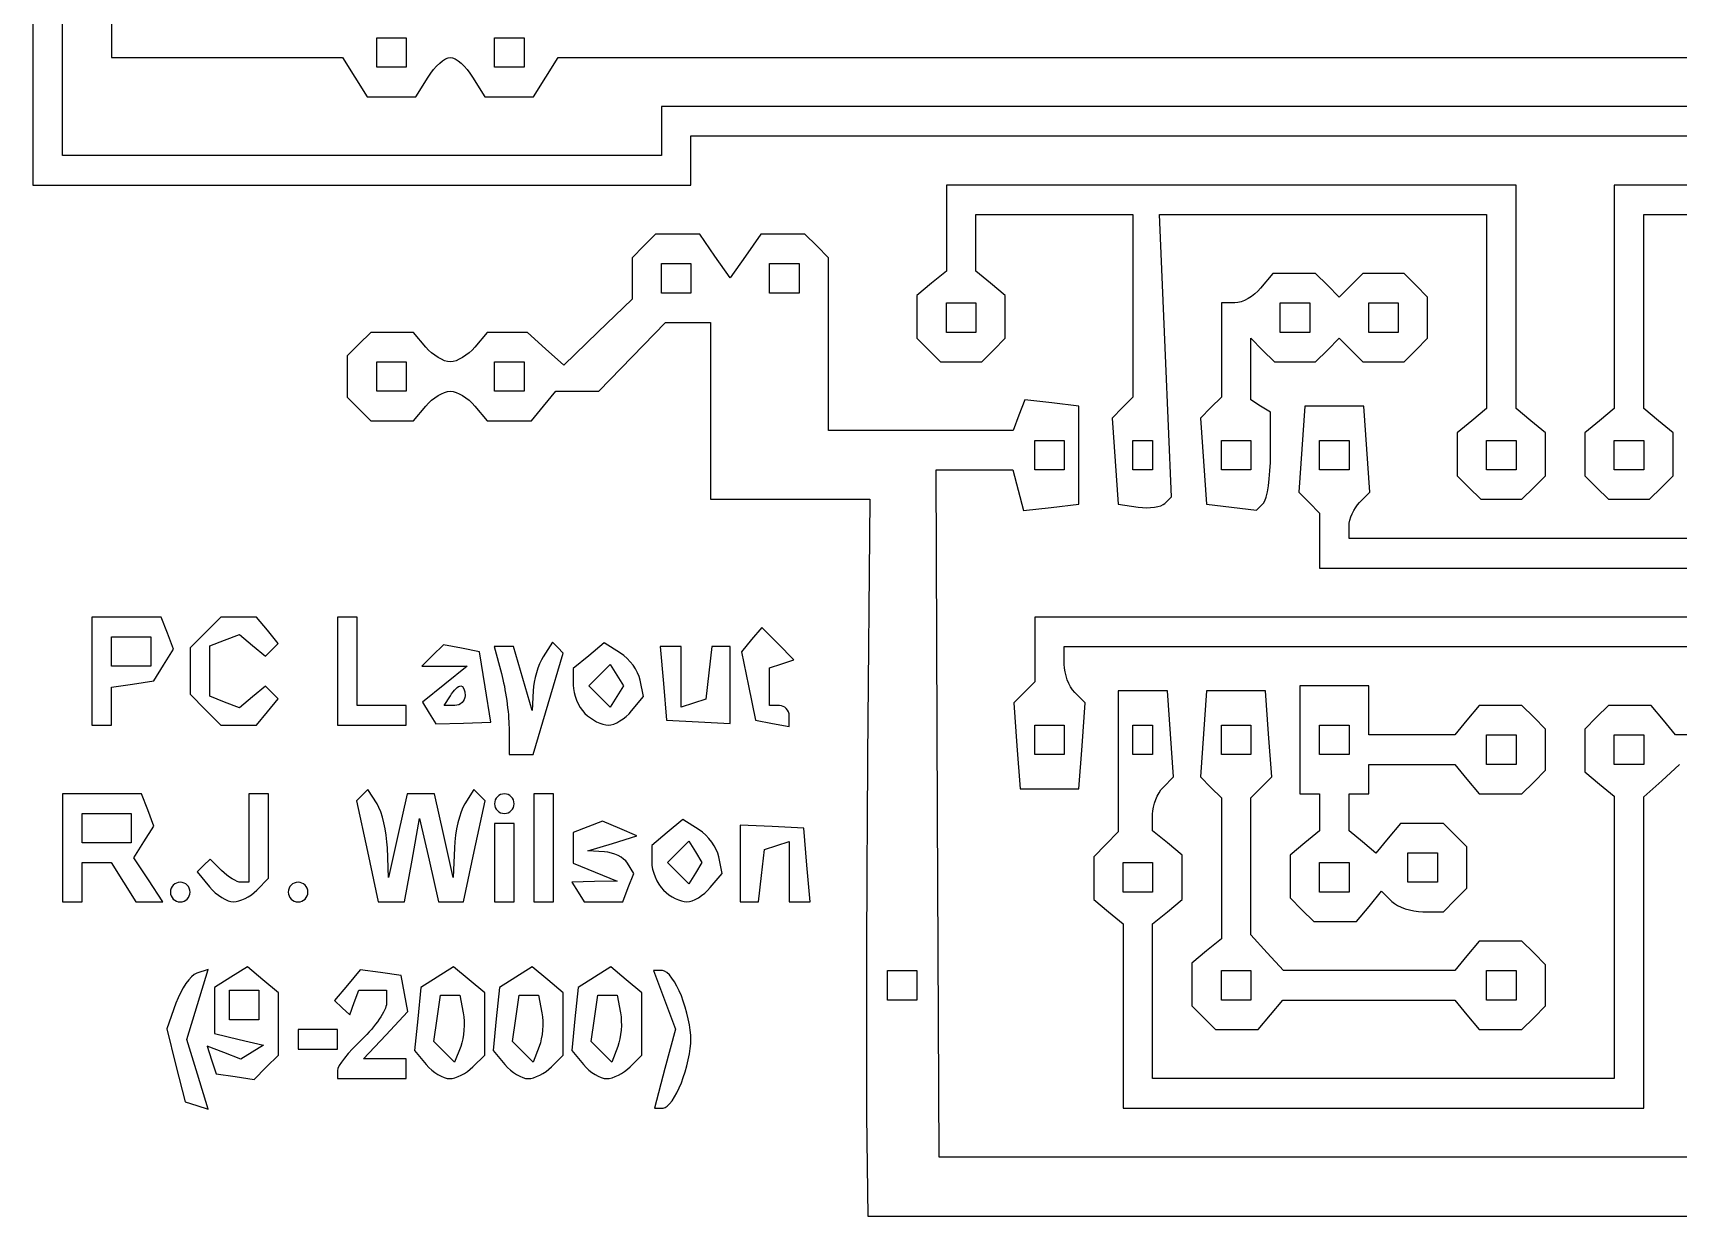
# Model space of a CAD drawing. Extents: x 0.07 to 5.4, y 0.01 to 3.17.
# Drawn here: x 0.067 to 1.928, y 0.061 to 1.4 of the extents above; entities that cross this region are included whole.
import ezdxf

# ---------------------------------------------------------------- set-up
doc = ezdxf.new("R2010")
doc.units = 0
doc.layers.get('0').update_dxf_attribs({"linetype": 'CONTINUOUS'})

msp = doc.modelspace()

# ---------------------------------------------------------------- linework, layer by layer
at = {"color": 7}
for points in [[(4.605845, 0.883358), (4.629178, 0.883358), (4.642511, 0.896691), (4.655845, 0.910024), (4.655845, 0.934219), (4.655845, 0.958414), (4.639178, 0.972246), (4.622511, 0.986079), (4.622511, 1.151385), (4.622511, 1.316691), (2.700289, 1.316691), (0.778067, 1.316691), (0.778067, 1.288913), (0.778067, 1.261135), (0.439178, 1.261135), (0.100289, 1.261135), (0.100289, 1.80558), (0.100289, 2.350024), (0.309678, 2.350024), (0.519067, 2.350024), (0.540234, 2.373521)], [(0.066956, 1.80558), (0.066956, 1.227802), (0.439178, 1.227802), (0.8114, 1.227802), (0.8114, 1.25558), (0.8114, 1.283358), (2.700289, 1.283358)], [(0.155845, 1.816691), (0.155845, 1.372246), (0.286505, 1.372246), (0.417166, 1.372246), (0.431044, 1.350024), (0.444922, 1.327802), (0.472511, 1.327802), (0.500101, 1.327802), (0.513979, 1.350024)], [(0.921705, 1.438913), (0.943422, 1.438913), (0.950289, 1.450024), (0.957156, 1.461135), (2.895389, 1.461135), (4.833622, 1.461135), (4.833622, 1.100024), (4.833622, 0.738913), (3.016956, 0.738913), (1.200289, 0.738913), (1.200289, 0.702246), (1.200289, 0.66558), (1.188465, 0.653756), (1.176642, 0.641932), (1.180132, 0.5932), (1.183622, 0.544469), (1.216956, 0.544469), (1.250289, 0.544469), (1.253779, 0.5932), (1.25727, 0.641932), (1.245446, 0.653756)], [(0.472511, 1.361135), (0.455845, 1.361135), (0.455845, 1.377802), (0.455845, 1.394469), (0.472511, 1.394469), (0.489178, 1.394469), (0.489178, 1.377802), (0.489178, 1.361135), (0.472511, 1.361135), (0.472511, 1.361135)], [(0.605845, 1.361135), (0.589178, 1.361135), (0.589178, 1.377802), (0.589178, 1.394469), (0.605845, 1.394469), (0.622511, 1.394469), (0.622511, 1.377802), (0.622511, 1.361135), (0.605845, 1.361135), (0.605845, 1.361135)], [(0.564377, 1.350024), (0.578255, 1.327802), (0.605845, 1.327802), (0.633434, 1.327802), (0.647312, 1.350024), (0.66119, 1.372246), (2.686295, 1.372246), (4.7114, 1.372246), (4.7114, 1.100024), (4.7114, 0.827802), (4.328067, 0.827802), (3.944733, 0.827802), (3.944733, 0.842246)], [(1.347579, 0.867684), (1.355065, 0.87517), (1.348169, 1.034819), (1.341274, 1.194469), (1.526337, 1.194469), (1.7114, 1.194469), (1.7114, 1.084718), (1.7114, 0.974967), (1.694733, 0.961135), (1.678067, 0.947303), (1.678067, 0.923108), (1.678067, 0.898913), (1.6914, 0.88558), (1.704733, 0.872246), (1.728067, 0.872246), (1.7514, 0.872246), (1.764733, 0.88558), (1.778067, 0.898913), (1.778067, 0.923108), (1.778067, 0.947303), (1.7614, 0.961135), (1.744733, 0.974967), (1.744733, 1.101385), (1.744733, 1.227802), (1.422511, 1.227802), (1.100289, 1.227802), (1.100289, 1.179162), (1.100289, 1.130523), (1.083622, 1.116691), (1.066956, 1.102859), (1.066956, 1.078664), (1.066956, 1.054469), (1.080289, 1.041135), (1.093622, 1.027802), (1.116956, 1.027802), (1.140289, 1.027802), (1.153622, 1.041135), (1.166956, 1.054469), (1.166956, 1.078664), (1.166956, 1.102859), (1.150289, 1.116691), (1.133622, 1.130523), (1.133622, 1.162496), (1.133622, 1.194469), (1.222511, 1.194469), (1.3114, 1.194469), (1.3114, 1.091135), (1.3114, 0.987802), (1.299576, 0.975978), (1.287753, 0.964155), (1.291243, 0.915423), (1.294733, 0.866691), (1.317413, 0.863444), (1.317413, 0.863444)], [(3.178067, 1.227802), (1.855845, 1.227802), (1.855845, 1.101385), (1.855845, 0.974967), (1.839178, 0.961135), (1.822511, 0.947303), (1.822511, 0.923108), (1.822511, 0.898913), (1.835845, 0.88558), (1.849178, 0.872246), (1.872511, 0.872246), (1.872511, 0.872246)], [(1.872511, 0.872246), (1.895845, 0.872246), (1.909178, 0.88558), (1.922511, 0.898913), (1.922511, 0.923108), (1.922511, 0.947303), (1.905845, 0.961135), (1.889178, 0.974967), (1.889178, 1.084718), (1.889178, 1.194469), (3.178067, 1.194469)], [(2.422511, 0.127802), (1.757311, 0.127802), (1.092112, 0.127802), (1.090372, 0.516691), (1.088632, 0.90558), (1.132053, 0.90558), (1.175475, 0.90558), (1.1815, 0.88254), (1.187525, 0.8595), (1.218907, 0.863095), (1.250289, 0.866691), (1.250289, 0.922246), (1.250289, 0.977802), (1.21967, 0.981324), (1.189052, 0.984846), (1.18237, 0.967435), (1.175689, 0.950024), (1.071322, 0.950024), (0.966956, 0.950024), (0.966956, 1.047802), (0.966956, 1.14558), (0.953622, 1.158913), (0.940289, 1.172246), (0.915363, 1.172246), (0.890438, 1.172246), (0.873141, 1.147552), (0.855845, 1.122857), (0.838548, 1.147552), (0.821251, 1.172246), (0.796326, 1.172246), (0.7714, 1.172246), (0.758067, 1.158913), (0.744733, 1.14558), (0.744733, 1.122204), (0.744733, 1.098828), (0.706089, 1.061372), (0.667444, 1.023916), (0.64688, 1.042526), (0.626317, 1.061135), (0.603552, 1.061135), (0.580788, 1.061135), (0.566956, 1.044469)], [(0.794733, 1.10558), (0.778067, 1.10558), (0.778067, 1.122246), (0.778067, 1.138913), (0.794733, 1.138913), (0.8114, 1.138913), (0.8114, 1.122246), (0.8114, 1.10558), (0.794733, 1.10558), (0.794733, 1.10558)], [(0.916956, 1.10558), (0.900289, 1.10558), (0.900289, 1.122246), (0.900289, 1.138913), (0.916956, 1.138913), (0.933622, 1.138913), (0.933622, 1.122246), (0.933622, 1.10558), (0.916956, 1.10558), (0.916956, 1.10558)], [(1.466956, 0.923443), (1.466956, 0.970935), (1.455845, 0.977802), (1.444733, 0.984669), (1.444733, 1.019569), (1.444733, 1.054469), (1.458067, 1.041135), (1.4714, 1.027802), (1.494733, 1.027802), (1.518067, 1.027802), (1.5314, 1.041135), (1.544733, 1.054469), (1.558067, 1.041135), (1.5714, 1.027802), (1.594733, 1.027802), (1.618067, 1.027802), (1.6314, 1.041135), (1.644733, 1.054469), (1.644733, 1.077802), (1.644733, 1.101135), (1.6314, 1.114469), (1.618067, 1.127802), (1.594733, 1.127802), (1.5714, 1.127802), (1.558067, 1.114469), (1.544733, 1.101135), (1.5314, 1.114469), (1.518067, 1.127802), (1.493872, 1.127802), (1.469677, 1.127802), (1.455845, 1.111135)], [(1.116956, 1.061135), (1.100289, 1.061135), (1.100289, 1.077802), (1.100289, 1.094469), (1.116956, 1.094469), (1.133622, 1.094469), (1.133622, 1.077802), (1.133622, 1.061135), (1.116956, 1.061135), (1.116956, 1.061135)], [(1.426706, 1.094469), (1.4114, 1.094469), (1.4114, 1.041135), (1.4114, 0.987802), (1.399576, 0.975978), (1.387753, 0.964155), (1.391243, 0.915423), (1.394733, 0.866691), (1.422927, 0.863403), (1.422927, 0.863403)], [(1.494733, 1.061135), (1.478067, 1.061135), (1.478067, 1.077802), (1.478067, 1.094469), (1.494733, 1.094469), (1.5114, 1.094469), (1.5114, 1.077802), (1.5114, 1.061135), (1.494733, 1.061135), (1.494733, 1.061135)], [(1.594733, 1.061135), (1.578067, 1.061135), (1.578067, 1.077802), (1.578067, 1.094469), (1.594733, 1.094469), (1.6114, 1.094469), (1.6114, 1.077802), (1.6114, 1.061135), (1.594733, 1.061135), (1.594733, 1.061135)], [(0.5114, 1.044469), (0.497568, 1.061135), (0.473373, 1.061135), (0.449178, 1.061135), (0.435845, 1.047802), (0.422511, 1.034469), (0.422511, 1.011135), (0.422511, 0.987802), (0.435845, 0.974469), (0.449178, 0.961135), (0.473373, 0.961135), (0.497568, 0.961135), (0.5114, 0.977802)], [(0.566956, 0.977802), (0.580788, 0.961135), (0.605845, 0.961135), (0.630901, 0.961135), (0.644733, 0.977802), (0.658566, 0.994469), (0.682803, 0.994469), (0.707041, 0.994469), (0.744733, 1.033358), (0.782426, 1.072246), (0.808024, 1.072246), (0.833622, 1.072246), (0.833622, 0.972246), (0.833622, 0.872246), (0.92362, 0.872246), (1.013617, 0.872246), (1.011235, 0.58058)], [(0.472511, 0.994469), (0.455845, 0.994469), (0.455845, 1.011135), (0.455845, 1.027802), (0.472511, 1.027802), (0.489178, 1.027802), (0.489178, 1.011135), (0.489178, 0.994469), (0.472511, 0.994469), (0.472511, 0.994469)], [(0.605845, 0.994469), (0.589178, 0.994469), (0.589178, 1.011135), (0.589178, 1.027802), (0.605845, 1.027802), (0.622511, 1.027802), (0.622511, 1.011135), (0.622511, 0.994469), (0.605845, 0.994469), (0.605845, 0.994469)], [(1.567668, 0.868515), (1.579492, 0.880338), (1.576002, 0.92907), (1.572511, 0.977802), (1.539178, 0.977802), (1.505845, 0.977802), (1.502354, 0.92907), (1.498864, 0.880338), (1.510687, 0.868515), (1.522511, 0.856691), (1.522511, 0.82558), (1.522511, 0.794469), (3.133622, 0.794469), (3.133622, 0.794469)], [(1.216956, 0.90558), (1.200289, 0.90558), (1.200289, 0.922246), (1.200289, 0.938913), (1.216956, 0.938913), (1.233622, 0.938913), (1.233622, 0.922246), (1.233622, 0.90558), (1.216956, 0.90558), (1.216956, 0.90558)], [(1.322511, 0.90558), (1.3114, 0.90558), (1.3114, 0.922246), (1.3114, 0.938913), (1.322511, 0.938913), (1.333622, 0.938913), (1.333622, 0.922246), (1.333622, 0.90558), (1.322511, 0.90558), (1.322511, 0.90558)], [(1.428067, 0.90558), (1.4114, 0.90558), (1.4114, 0.922246), (1.4114, 0.938913), (1.428067, 0.938913), (1.444733, 0.938913), (1.444733, 0.922246), (1.444733, 0.90558), (1.428067, 0.90558), (1.428067, 0.90558)], [(1.539178, 0.90558), (1.522511, 0.90558), (1.522511, 0.922246), (1.522511, 0.938913), (1.539178, 0.938913), (1.555845, 0.938913), (1.555845, 0.922246), (1.555845, 0.90558), (1.539178, 0.90558), (1.539178, 0.90558)], [(1.728067, 0.90558), (1.7114, 0.90558), (1.7114, 0.922246), (1.7114, 0.938913), (1.728067, 0.938913), (1.744733, 0.938913), (1.744733, 0.922246), (1.744733, 0.90558), (1.728067, 0.90558), (1.728067, 0.90558)], [(1.872511, 0.90558), (1.855845, 0.90558), (1.855845, 0.922246), (1.855845, 0.938913), (1.872511, 0.938913), (1.889178, 0.938913), (1.889178, 0.922246), (1.889178, 0.90558), (1.872511, 0.90558), (1.872511, 0.90558)], [(1.422927, 0.863403), (1.45112, 0.860115), (1.459038, 0.868033)], [(2.000289, 0.827802), (1.778067, 0.827802), (1.555845, 0.827802), (1.555845, 0.842246)], [(0.144733, 0.616691), (0.155845, 0.616691), (0.155845, 0.63814), (0.155845, 0.65959), (0.17971, 0.66314), (0.203575, 0.666691), (0.214811, 0.684625), (0.226048, 0.702559), (0.219073, 0.720736), (0.212098, 0.738913), (0.17286, 0.738913), (0.133622, 0.738913), (0.133622, 0.677802), (0.133622, 0.616691), (0.144733, 0.616691), (0.144733, 0.616691)], [(0.299722, 0.616691), (0.31979, 0.616691), (0.332165, 0.631602), (0.344541, 0.646513), (0.337326, 0.653728), (0.330111, 0.660943), (0.315342, 0.648685), (0.300572, 0.636427), (0.283764, 0.642877), (0.266956, 0.649327), (0.266956, 0.677802), (0.266956, 0.706277), (0.283764, 0.712727), (0.300572, 0.719177), (0.315342, 0.706919), (0.330111, 0.694661), (0.337326, 0.701876), (0.344541, 0.709091), (0.332165, 0.724002), (0.31979, 0.738913), (0.299722, 0.738913), (0.279654, 0.738913), (0.262194, 0.721453), (0.244733, 0.703992), (0.244733, 0.677802), (0.244733, 0.651612), (0.262194, 0.634151), (0.279654, 0.616691), (0.299722, 0.616691), (0.299722, 0.616691)], [(0.450289, 0.616691), (0.489178, 0.616691), (0.489178, 0.627802), (0.489178, 0.638913), (0.4614, 0.638913), (0.433622, 0.638913), (0.433622, 0.688913), (0.433622, 0.738913), (0.422511, 0.738913), (0.4114, 0.738913), (0.4114, 0.677802), (0.4114, 0.616691), (0.450289, 0.616691), (0.450289, 0.616691)], [(0.9114, 0.638913), (0.900289, 0.638913), (0.900289, 0.660209), (0.900289, 0.681506), (0.914079, 0.686102), (0.927868, 0.690699), (0.909627, 0.708941), (0.891385, 0.727182), (0.880027, 0.713497), (0.868669, 0.699812), (0.876588, 0.661096), (0.884506, 0.622381), (0.903509, 0.618721), (0.903509, 0.618721)], [(0.178067, 0.683358), (0.155845, 0.683358), (0.155845, 0.700024), (0.155845, 0.716691), (0.178067, 0.716691), (0.200289, 0.716691), (0.200289, 0.700024), (0.200289, 0.683358), (0.178067, 0.683358), (0.178067, 0.683358)], [(0.554023, 0.619073), (0.585149, 0.619958), (0.578661, 0.659871), (0.572173, 0.699784), (0.551718, 0.703724), (0.531262, 0.707663), (0.519109, 0.69551), (0.506956, 0.683358), (0.532631, 0.683358), (0.558306, 0.683358), (0.533085, 0.662935), (0.507864, 0.642512), (0.515381, 0.63035), (0.522897, 0.618188), (0.554023, 0.619074), (0.554023, 0.619073)], [(0.619303, 0.583358), (0.632761, 0.583358), (0.649821, 0.640803), (0.66688, 0.698248), (0.660758, 0.70437), (0.654636, 0.710492), (0.644299, 0.694147)], [(0.731776, 0.698189), (0.713263, 0.709847), (0.695665, 0.695242), (0.678067, 0.680637), (0.678067, 0.661997)], [(0.63279, 0.65558), (0.631618, 0.633358), (0.621191, 0.669469), (0.610765, 0.70558), (0.59976, 0.70558), (0.588755, 0.70558), (0.597034, 0.675024)], [(0.819733, 0.620435), (0.855845, 0.618624), (0.855845, 0.662102), (0.855845, 0.70558), (0.845471, 0.70558), (0.835098, 0.70558), (0.831583, 0.675881), (0.828067, 0.646182), (0.814178, 0.641622), (0.800289, 0.637061), (0.800289, 0.671321), (0.800289, 0.70558), (0.788507, 0.70558), (0.776725, 0.70558), (0.780174, 0.663913), (0.783622, 0.622246), (0.819733, 0.620435), (0.819733, 0.620435)], [(1.233622, 0.68558), (1.233622, 0.70558), (1.855845, 0.70558), (2.478067, 0.70558), (2.478067, 0.68558)], [(0.707924, 0.649056), (0.695845, 0.661135), (0.707924, 0.673215), (0.720003, 0.685294), (0.727468, 0.673215), (0.734934, 0.661135), (0.727468, 0.649056), (0.720003, 0.636977), (0.707924, 0.649056), (0.707924, 0.649056)], [(0.74429, 0.632824), (0.75768, 0.648957), (0.753984, 0.667744)], [(1.345446, 0.546292), (1.35727, 0.558116), (1.353779, 0.606848), (1.350289, 0.65558), (1.322511, 0.65558), (1.294733, 0.65558), (1.294733, 0.575711), (1.294733, 0.495841), (1.280845, 0.481822), (1.266956, 0.467802), (1.266956, 0.443607), (1.266956, 0.419412), (1.283622, 0.40558), (1.300289, 0.391748), (1.300289, 0.287553), (1.300289, 0.183358), (1.594733, 0.183358), (1.594733, 0.183358)], [(1.727205, 0.272246), (1.7514, 0.272246), (1.764733, 0.28558), (1.778067, 0.298913), (1.778067, 0.322246), (1.778067, 0.34558), (1.764733, 0.358913), (1.7514, 0.372246), (1.727205, 0.372246), (1.70301, 0.372246), (1.689178, 0.35558), (1.675346, 0.338913), (1.578428, 0.338913), (1.481511, 0.338913), (1.463122, 0.359232), (1.444733, 0.379552), (1.444733, 0.45701), (1.444733, 0.534469), (1.456557, 0.546292), (1.468381, 0.558116), (1.464891, 0.606848), (1.4614, 0.65558), (1.428067, 0.65558), (1.394733, 0.65558), (1.391243, 0.606848), (1.387753, 0.558116), (1.399576, 0.546292), (1.4114, 0.534469), (1.4114, 0.454718), (1.4114, 0.374967), (1.394733, 0.361135), (1.378067, 0.347303), (1.378067, 0.323108), (1.378067, 0.298913), (1.3914, 0.28558), (1.404733, 0.272246), (1.428929, 0.272246), (1.453124, 0.272246), (1.466956, 0.288913), (1.480788, 0.30558), (1.578067, 0.30558), (1.675346, 0.30558), (1.689178, 0.288913), (1.70301, 0.272246), (1.727205, 0.272246), (1.727205, 0.272246)], [(1.639178, 0.40558), (1.662511, 0.40558), (1.675845, 0.418913), (1.689178, 0.432246), (1.689178, 0.45558), (1.689178, 0.478913), (1.675845, 0.492246), (1.662511, 0.50558), (1.638316, 0.50558), (1.614121, 0.50558), (1.600175, 0.488776), (1.586229, 0.471972), (1.571037, 0.484581), (1.555845, 0.49719), (1.555845, 0.518051), (1.555845, 0.538913), (1.566956, 0.538913), (1.578067, 0.538913), (1.578067, 0.55558), (1.578067, 0.572246), (1.626706, 0.572246), (1.675346, 0.572246), (1.689178, 0.55558), (1.70301, 0.538913), (1.727205, 0.538913), (1.7514, 0.538913), (1.764733, 0.552246), (1.778067, 0.56558), (1.778067, 0.588913), (1.778067, 0.612246), (1.764733, 0.62558), (1.7514, 0.638913), (1.727205, 0.638913), (1.70301, 0.638913), (1.689178, 0.622246), (1.675346, 0.60558), (1.626706, 0.60558), (1.578067, 0.60558), (1.578067, 0.633358), (1.578067, 0.661135), (1.539178, 0.661135), (1.500289, 0.661135), (1.500289, 0.600024), (1.500289, 0.538913), (1.5114, 0.538913), (1.522511, 0.538913), (1.522511, 0.518051), (1.522511, 0.49719), (1.505845, 0.483358), (1.489178, 0.469525), (1.489178, 0.44533), (1.489178, 0.421135), (1.502511, 0.407802), (1.515845, 0.394469), (1.54004, 0.394469), (1.54004, 0.394469)], [(0.544078, 0.638913), (0.532311, 0.638913), (0.539178, 0.650024)], [(0.544078, 0.638913), (0.544078, 0.638913)], [(1.979427, 0.60558), (1.925232, 0.60558), (1.9114, 0.622246), (1.897568, 0.638913), (1.873373, 0.638913), (1.849178, 0.638913), (1.835845, 0.62558), (1.822511, 0.612246), (1.822511, 0.588051), (1.822511, 0.563856), (1.839178, 0.550024), (1.855845, 0.536192), (1.855845, 0.376442), (1.855845, 0.216691), (1.594733, 0.216691), (1.333622, 0.216691), (1.333622, 0.304219), (1.333622, 0.391748), (1.350289, 0.40558), (1.366956, 0.419412), (1.366956, 0.444469), (1.366956, 0.469525), (1.350289, 0.483358), (1.333622, 0.49719), (1.333622, 0.515829)], [(0.717817, 0.616691), (0.717817, 0.616691)], [(0.903509, 0.618721), (0.922511, 0.615061), (0.922511, 0.626987)], [(1.216956, 0.583358), (1.200289, 0.583358), (1.200289, 0.600024), (1.200289, 0.616691), (1.216956, 0.616691), (1.233622, 0.616691), (1.233622, 0.600024), (1.233622, 0.583358), (1.216956, 0.583358), (1.216956, 0.583358)], [(1.322511, 0.583358), (1.3114, 0.583358), (1.3114, 0.600024), (1.3114, 0.616691), (1.322511, 0.616691), (1.333622, 0.616691), (1.333622, 0.600024), (1.333622, 0.583358), (1.322511, 0.583358), (1.322511, 0.583358)], [(1.428067, 0.583358), (1.411401, 0.583358), (1.411401, 0.600024), (1.411401, 0.616691), (1.428067, 0.616691), (1.444734, 0.616691), (1.444734, 0.600024), (1.444734, 0.583358), (1.428067, 0.583358), (1.428067, 0.583358)], [(1.539177, 0.583358), (1.522511, 0.583358), (1.522511, 0.600024), (1.522511, 0.616691), (1.539177, 0.616691), (1.555844, 0.616691), (1.555844, 0.600024), (1.555844, 0.583358), (1.539177, 0.583358), (1.539177, 0.583358)], [(0.605579, 0.613913), (0.605844, 0.583358), (0.619303, 0.583358), (0.619303, 0.583358)], [(1.728066, 0.572246), (1.7114, 0.572246), (1.7114, 0.588913), (1.7114, 0.60558), (1.728066, 0.60558), (1.744733, 0.60558), (1.744733, 0.588913), (1.744733, 0.572246), (1.728066, 0.572246), (1.728066, 0.572246)], [(1.872511, 0.572246), (1.855845, 0.572246), (1.855845, 0.588913), (1.855845, 0.60558), (1.872511, 0.60558), (1.889178, 0.60558), (1.889178, 0.588913), (1.889178, 0.572246), (1.872511, 0.572246), (1.872511, 0.572246)], [(1.594733, 0.183358), (1.889178, 0.183358), (1.889178, 0.359413), (1.889178, 0.535469), (1.909497, 0.553858), (1.929817, 0.572246)], [(0.456279, 0.52748), (0.445942, 0.543825), (0.439552, 0.537435), (0.433161, 0.531045), (0.445424, 0.473868), (0.457686, 0.416691), (0.472455, 0.416691), (0.487225, 0.416691), (0.495839, 0.463913), (0.504453, 0.511135), (0.515061, 0.463913), (0.525669, 0.416691), (0.539836, 0.416691), (0.539836, 0.416691)], [(0.539836, 0.416691), (0.554003, 0.416691), (0.566265, 0.473868), (0.578528, 0.531045), (0.572138, 0.537435), (0.565747, 0.543825), (0.555411, 0.52748)], [(0.198684, 0.416691), (0.213956, 0.416691), (0.197577, 0.441691), (0.181198, 0.466691), (0.192512, 0.484625), (0.203826, 0.502559), (0.19685, 0.520736), (0.189875, 0.538913), (0.145082, 0.538913), (0.100289, 0.538913), (0.100289, 0.477802), (0.100289, 0.416691), (0.1114, 0.416691), (0.122511, 0.416691), (0.122511, 0.438913), (0.122511, 0.461135), (0.139084, 0.461135), (0.155656, 0.461135), (0.169534, 0.438913), (0.183412, 0.416691), (0.198684, 0.416691), (0.198684, 0.416691)], [(0.320289, 0.430024), (0.333622, 0.443358), (0.333622, 0.491135), (0.333622, 0.538913), (0.322511, 0.538913), (0.3114, 0.538913), (0.3114, 0.488913), (0.3114, 0.438913), (0.302511, 0.438913)], [(0.543714, 0.477802), (0.542354, 0.444469), (0.531779, 0.491691), (0.521203, 0.538913), (0.505845, 0.538913), (0.490486, 0.538913), (0.479911, 0.491691), (0.469335, 0.444469), (0.467975, 0.477802)], [(0.644733, 0.416691), (0.655845, 0.416691), (0.655845, 0.477802), (0.655845, 0.538913), (0.644733, 0.538913), (0.633622, 0.538913), (0.633622, 0.477802), (0.633622, 0.416691), (0.644733, 0.416691), (0.644733, 0.416691)], [(0.150289, 0.483358), (0.122511, 0.483358), (0.122511, 0.500024), (0.122511, 0.516691), (0.150289, 0.516691), (0.178067, 0.516691), (0.178067, 0.500024), (0.178067, 0.483358), (0.150289, 0.483358), (0.150289, 0.483358)], [(0.600289, 0.416691), (0.6114, 0.416691), (0.6114, 0.461135), (0.6114, 0.50558), (0.600289, 0.50558), (0.589178, 0.50558), (0.589178, 0.461135), (0.589178, 0.416691), (0.600289, 0.416691), (0.600289, 0.416691)], [(0.600289, 0.516691), (0.600289, 0.516691)], [(0.713522, 0.473354), (0.694733, 0.474462), (0.722511, 0.482936), (0.750289, 0.49141), (0.730845, 0.499684), (0.7114, 0.507958), (0.694733, 0.501562), (0.678067, 0.495166), (0.678067, 0.477793), (0.678067, 0.460419), (0.703067, 0.450371), (0.728067, 0.440322), (0.702411, 0.439617), (0.676755, 0.438913), (0.683622, 0.427802), (0.690489, 0.416691), (0.712405, 0.416691), (0.712405, 0.416691)], [(0.820665, 0.498189), (0.802152, 0.509847), (0.784554, 0.495242), (0.766956, 0.480637), (0.766956, 0.461997)], [(0.934293, 0.416691), (0.946075, 0.416691), (0.942626, 0.458358), (0.939178, 0.500024), (0.903067, 0.501835), (0.866956, 0.503646), (0.866956, 0.460169), (0.866956, 0.416691), (0.877329, 0.416691), (0.887702, 0.416691), (0.891218, 0.44639), (0.894733, 0.476088), (0.908622, 0.480649), (0.922511, 0.485209), (0.922511, 0.45095), (0.922511, 0.416691), (0.934293, 0.416691), (0.934293, 0.416691)], [(0.796813, 0.449056), (0.784733, 0.461135), (0.796813, 0.473215), (0.808892, 0.485294), (0.816357, 0.473215), (0.823823, 0.461135), (0.816357, 0.449056), (0.808892, 0.436977), (0.796813, 0.449056), (0.796813, 0.449056)], [(0.833179, 0.432824), (0.846568, 0.448957), (0.842873, 0.467744)], [(1.639177, 0.438913), (1.622511, 0.438913), (1.622511, 0.45558), (1.622511, 0.472246), (1.639177, 0.472246), (1.655844, 0.472246), (1.655844, 0.45558), (1.655844, 0.438913), (1.639177, 0.438913), (1.639177, 0.438913)], [(0.280474, 0.452061), (0.267326, 0.465209), (0.260002, 0.457885), (0.252678, 0.450561), (0.266733, 0.433626)], [(0.712405, 0.416691), (0.73432, 0.416691), (0.740511, 0.432825), (0.746703, 0.44896), (0.739507, 0.460603)], [(1.316956, 0.427802), (1.300289, 0.427802), (1.300289, 0.444469), (1.300289, 0.461135), (1.316956, 0.461135), (1.333622, 0.461135), (1.333622, 0.444469), (1.333622, 0.427802), (1.316956, 0.427802), (1.316956, 0.427802)], [(1.539177, 0.427802), (1.522511, 0.427802), (1.522511, 0.444469), (1.522511, 0.461135), (1.539177, 0.461135), (1.555844, 0.461135), (1.555844, 0.444469), (1.555844, 0.427802), (1.539177, 0.427802), (1.539177, 0.427802)], [(1.54004, 0.394469), (1.564235, 0.394469), (1.578458, 0.411606), (1.592681, 0.428744), (1.604263, 0.417162)], [(0.233622, 0.416691), (0.233622, 0.416691)], [(0.293872, 0.416691), (0.293872, 0.416691)], [(0.366956, 0.416691), (0.366956, 0.416691)], [(0.806706, 0.416691), (0.806706, 0.416691)], [(0.252225, 0.186334), (0.265272, 0.182067), (0.253138, 0.221601), (0.241005, 0.261135), (0.253138, 0.300669), (0.265272, 0.340204), (0.252225, 0.335873)], [(0.295734, 0.219043), (0.317215, 0.215839), (0.330974, 0.229598), (0.344733, 0.243358), (0.344733, 0.278664), (0.344733, 0.31397), (0.327135, 0.328575), (0.309537, 0.34318), (0.291024, 0.331502), (0.272511, 0.319825), (0.272511, 0.293759), (0.272511, 0.267693), (0.300177, 0.261162), (0.327843, 0.254631), (0.315069, 0.246736), (0.302294, 0.238841), (0.283109, 0.246203), (0.263923, 0.253565), (0.269088, 0.237906), (0.274252, 0.222246), (0.295734, 0.219043), (0.295734, 0.219043)], [(0.450289, 0.216691), (0.489178, 0.216691), (0.489178, 0.227802), (0.489178, 0.238913), (0.465019, 0.238913), (0.44086, 0.238913), (0.466024, 0.2657), (0.491189, 0.292486), (0.487292, 0.312922), (0.483395, 0.333358), (0.460314, 0.336672), (0.437233, 0.339985), (0.422733, 0.322514), (0.408233, 0.305043), (0.416893, 0.296978), (0.425554, 0.288913), (0.430514, 0.302802), (0.435474, 0.316691), (0.451215, 0.316691), (0.466956, 0.316691), (0.466956, 0.301961)], [(0.564733, 0.230024), (0.578067, 0.243358), (0.578067, 0.278664), (0.578067, 0.31397), (0.560469, 0.328575), (0.542871, 0.34318), (0.524358, 0.331593), (0.505845, 0.320005), (0.502309, 0.284289), (0.498773, 0.248573), (0.512002, 0.232632)], [(0.653622, 0.230024), (0.666956, 0.243358), (0.666956, 0.278664), (0.666956, 0.31397), (0.649358, 0.328575), (0.63176, 0.34318), (0.613247, 0.331593), (0.594733, 0.320005), (0.591198, 0.284289), (0.587662, 0.248573), (0.600891, 0.232632)], [(0.742511, 0.230024), (0.755845, 0.243358), (0.755845, 0.278664), (0.755845, 0.31397), (0.738247, 0.328575), (0.720648, 0.34318), (0.702135, 0.331593), (0.683622, 0.320005), (0.680086, 0.284289), (0.676551, 0.248573), (0.68978, 0.232632)], [(0.779307, 0.338913), (0.768886, 0.338913), (0.781386, 0.305798), (0.793885, 0.272683), (0.781964, 0.22802), (0.770043, 0.183358), (0.779885, 0.183358), (0.779885, 0.183358)], [(1.050289, 0.30558), (1.033622, 0.30558), (1.033622, 0.322246), (1.033622, 0.338913), (1.050289, 0.338913), (1.066956, 0.338913), (1.066956, 0.322246), (1.066956, 0.30558), (1.050289, 0.30558), (1.050289, 0.30558)], [(1.428067, 0.30558), (1.411401, 0.30558), (1.411401, 0.322246), (1.411401, 0.338913), (1.428067, 0.338913), (1.444734, 0.338913), (1.444734, 0.322246), (1.444734, 0.30558), (1.428067, 0.30558), (1.428067, 0.30558)], [(1.728067, 0.30558), (1.711401, 0.30558), (1.711401, 0.322246), (1.711401, 0.338913), (1.728067, 0.338913), (1.744734, 0.338913), (1.744734, 0.322246), (1.744734, 0.30558), (1.728067, 0.30558), (1.728067, 0.30558)], [(0.305845, 0.283358), (0.289178, 0.283358), (0.289178, 0.300024), (0.289178, 0.316691), (0.305845, 0.316691), (0.322511, 0.316691), (0.322511, 0.300024), (0.322511, 0.283358), (0.305845, 0.283358), (0.305845, 0.283358)], [(0.228809, 0.302205), (0.21844, 0.272868), (0.228809, 0.231735), (0.239178, 0.190601), (0.252225, 0.186334), (0.252225, 0.186334)], [(0.532317, 0.246885), (0.52063, 0.258572), (0.524348, 0.284854), (0.528067, 0.311135), (0.539026, 0.311135), (0.549985, 0.311135), (0.553854, 0.291042)], [(0.621206, 0.246885), (0.609519, 0.258572), (0.613237, 0.284854), (0.616956, 0.311135), (0.627915, 0.311135), (0.638874, 0.311135), (0.642743, 0.291042)], [(0.710095, 0.246885), (0.698408, 0.258572), (0.702126, 0.284854), (0.705845, 0.311135), (0.716803, 0.311135), (0.727762, 0.311135), (0.731632, 0.291042)], [(0.389178, 0.250024), (0.4114, 0.250024), (0.4114, 0.261135), (0.4114, 0.272246), (0.389178, 0.272246), (0.366956, 0.272246), (0.366956, 0.261135), (0.366956, 0.250024), (0.389178, 0.250024), (0.389178, 0.250024)], [(0.550864, 0.253073), (0.544005, 0.235197), (0.532317, 0.246885), (0.532317, 0.246885)], [(0.639753, 0.253073), (0.632894, 0.235197), (0.621206, 0.246885), (0.621206, 0.246885)], [(0.728642, 0.253073), (0.721783, 0.235197), (0.710095, 0.246885), (0.710095, 0.246885)], [(0.4114, 0.225865), (0.4114, 0.216691), (0.450289, 0.216691), (0.450289, 0.216691)], [(0.538316, 0.216691), (0.538316, 0.216691)], [(0.627205, 0.216691), (0.627205, 0.216691)], [(0.716094, 0.216691), (0.716094, 0.216691)], [(1.010127, 0.175024), (1.0114, 0.061135), (1.750289, 0.061135), (2.489178, 0.061135)]]:
    msp.add_lwpolyline(points, dxfattribs=at)
for points in [[(0.513979, 1.350024), (0.521612, 1.362246), (0.532951, 1.372246), (0.539178, 1.372246)], [(0.539178, 1.372246), (0.545405, 1.372246), (0.556744, 1.362246), (0.564377, 1.350024)], [(1.455845, 1.111135), (1.448237, 1.101969), (1.435125, 1.094469), (1.426706, 1.094469)], [(0.539178, 1.027802), (0.531508, 1.027802), (0.519008, 1.035302), (0.5114, 1.044469)], [(0.566956, 1.044469), (0.559348, 1.035302), (0.546848, 1.027802), (0.539178, 1.027802)], [(0.5114, 0.977802), (0.519008, 0.986969), (0.531508, 0.994469), (0.539178, 0.994469)], [(0.539178, 0.994469), (0.546848, 0.994469), (0.559348, 0.986969), (0.566956, 0.977802)], [(1.459038, 0.868033), (1.463393, 0.872387), (1.466956, 0.897322), (1.466956, 0.923443)], [(1.317413, 0.863444), (1.329887, 0.861659), (1.343461, 0.863567), (1.347579, 0.867684)], [(1.555845, 0.842246), (1.555845, 0.850191), (1.561165, 0.862012), (1.567668, 0.868515)], [(0.644299, 0.694147), (0.638614, 0.685157), (0.633435, 0.667802), (0.63279, 0.65558)], [(0.753984, 0.667744), (0.751952, 0.678077), (0.741958, 0.691777), (0.731776, 0.698189)], [(0.597034, 0.675024), (0.601588, 0.658219), (0.605433, 0.630719), (0.605579, 0.613913)], [(1.245446, 0.653756), (1.238943, 0.660259), (1.233622, 0.67458), (1.233622, 0.68558)], [(0.539178, 0.650024), (0.542955, 0.656135), (0.54825, 0.661135), (0.550945, 0.661135)], [(0.550945, 0.661135), (0.55364, 0.661135), (0.555845, 0.656135), (0.555845, 0.650024)], [(0.678067, 0.661997), (0.678067, 0.651745), (0.684067, 0.637358), (0.6914, 0.630024)], [(0.555845, 0.650024), (0.555845, 0.643913), (0.550549, 0.638913), (0.544078, 0.638913)], [(0.717817, 0.616691), (0.725014, 0.616691), (0.736926, 0.623951), (0.74429, 0.632824)], [(0.922511, 0.626987), (0.922511, 0.633546), (0.917511, 0.638913), (0.9114, 0.638913)], [(0.6914, 0.630024), (0.698733, 0.622691), (0.710621, 0.616691), (0.717817, 0.616691)], [(1.011235, 0.58058), (1.009925, 0.420163), (1.009427, 0.237663), (1.010127, 0.175024)], [(1.333622, 0.515829), (1.333622, 0.526081), (1.338943, 0.539789), (1.345446, 0.546292)], [(0.467975, 0.477802), (0.467228, 0.496135), (0.461964, 0.518491), (0.456279, 0.52748)], [(0.555411, 0.52748), (0.549725, 0.518491), (0.544462, 0.496135), (0.543714, 0.477802)], [(0.600289, 0.538913), (0.594178, 0.538913), (0.589178, 0.533913), (0.589178, 0.527802)], [(0.589178, 0.527802), (0.589178, 0.521691), (0.594178, 0.516691), (0.600289, 0.516691)], [(0.6114, 0.527802), (0.6114, 0.533913), (0.6064, 0.538913), (0.600289, 0.538913)], [(0.600289, 0.516691), (0.6064, 0.516691), (0.6114, 0.521691), (0.6114, 0.527802)], [(0.842873, 0.467744), (0.840841, 0.478077), (0.830847, 0.491777), (0.820665, 0.498189)], [(0.739507, 0.460603), (0.735549, 0.467007), (0.723856, 0.472745), (0.713522, 0.473354)], [(0.302511, 0.438913), (0.297622, 0.438913), (0.287706, 0.44483), (0.280474, 0.452061)], [(0.766956, 0.461997), (0.766956, 0.451745), (0.772956, 0.437358), (0.780289, 0.430024)], [(0.233622, 0.438913), (0.227511, 0.438913), (0.222511, 0.433913), (0.222511, 0.427802)], [(0.244733, 0.427802), (0.244733, 0.433913), (0.239733, 0.438913), (0.233622, 0.438913)], [(0.266733, 0.433626), (0.274463, 0.424312), (0.286676, 0.416691), (0.293872, 0.416691)], [(0.293872, 0.416691), (0.301068, 0.416691), (0.312956, 0.422691), (0.320289, 0.430024)], [(0.366956, 0.438913), (0.360845, 0.438913), (0.355845, 0.433913), (0.355845, 0.427802)], [(0.378067, 0.427802), (0.378067, 0.433913), (0.373067, 0.438913), (0.366956, 0.438913)], [(0.780289, 0.430024), (0.787622, 0.422691), (0.79951, 0.416691), (0.806706, 0.416691)], [(0.806706, 0.416691), (0.813902, 0.416691), (0.825815, 0.423951), (0.833179, 0.432824)], [(0.222511, 0.427802), (0.222511, 0.421691), (0.227511, 0.416691), (0.233622, 0.416691)], [(0.233622, 0.416691), (0.239733, 0.416691), (0.244733, 0.421691), (0.244733, 0.427802)], [(0.355845, 0.427802), (0.355845, 0.421691), (0.360845, 0.416691), (0.366956, 0.416691)], [(0.366956, 0.416691), (0.373067, 0.416691), (0.378067, 0.421691), (0.378067, 0.427802)], [(1.604263, 0.417162), (1.610633, 0.410792), (1.626345, 0.40558), (1.639178, 0.40558)], [(0.252225, 0.335873), (0.245049, 0.333491), (0.234512, 0.31834), (0.228809, 0.302205)], [(0.800564, 0.310412), (0.794604, 0.326088), (0.785038, 0.338913), (0.779307, 0.338913)], [(0.466956, 0.301961), (0.466956, 0.29386), (0.454456, 0.275488), (0.439178, 0.261135)], [(0.8114, 0.261135), (0.8114, 0.272562), (0.806524, 0.294736), (0.800564, 0.310412)], [(0.553854, 0.291042), (0.555983, 0.27999), (0.554638, 0.262904), (0.550864, 0.253073)], [(0.642743, 0.291042), (0.644872, 0.27999), (0.643527, 0.262904), (0.639753, 0.253073)], [(0.731632, 0.291042), (0.73376, 0.27999), (0.732415, 0.262904), (0.728642, 0.253073)], [(0.439178, 0.261135), (0.4239, 0.246783), (0.4114, 0.230911), (0.4114, 0.225865)], [(0.800564, 0.211859), (0.806524, 0.227534), (0.8114, 0.249709), (0.8114, 0.261135)], [(0.512002, 0.232632), (0.519279, 0.223864), (0.53112, 0.216691), (0.538316, 0.216691)], [(0.538316, 0.216691), (0.545512, 0.216691), (0.5574, 0.222691), (0.564733, 0.230024)], [(0.600891, 0.232632), (0.608168, 0.223864), (0.620009, 0.216691), (0.627205, 0.216691)], [(0.627205, 0.216691), (0.634401, 0.216691), (0.646289, 0.222691), (0.653622, 0.230024)], [(0.68978, 0.232632), (0.697057, 0.223864), (0.708898, 0.216691), (0.716094, 0.216691)], [(0.716094, 0.216691), (0.72329, 0.216691), (0.735178, 0.222691), (0.742511, 0.230024)], [(0.779885, 0.183358), (0.785299, 0.183358), (0.794604, 0.196183), (0.800564, 0.211859)]]:
    msp.add_open_spline(points, degree=3, dxfattribs=at)

doc.saveas('drawing.dxf')
